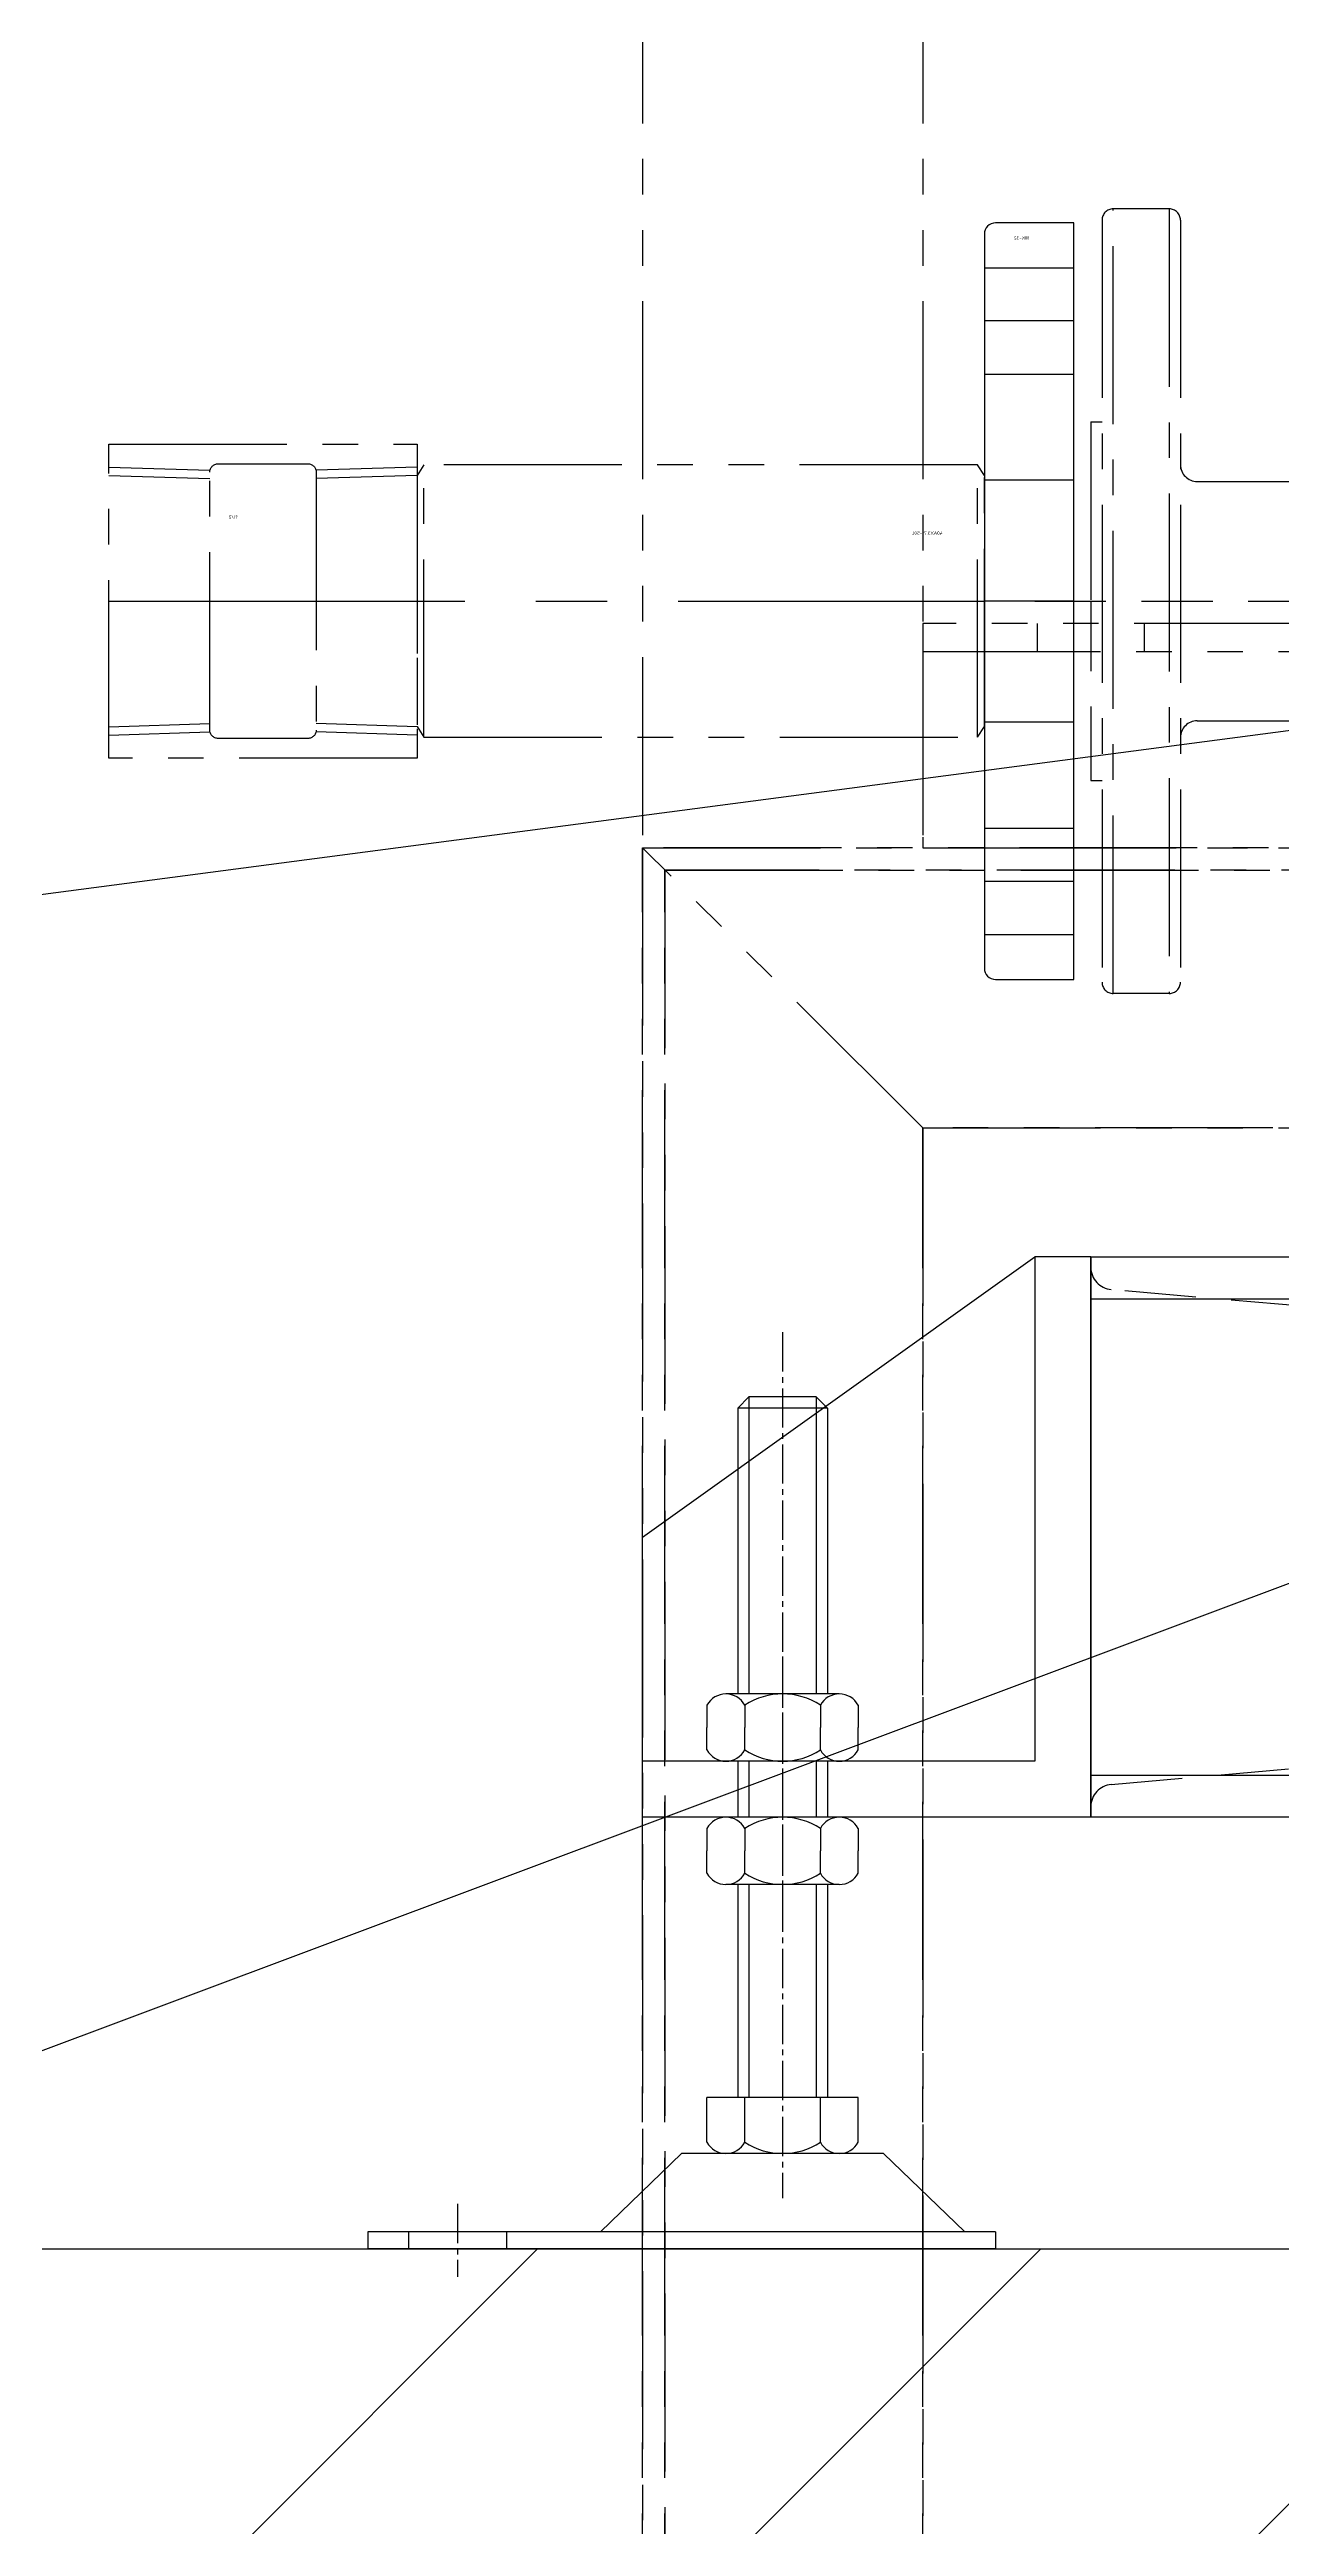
# Model space of a CAD drawing. Header units: millimetres. Extents: x 0 to 37514, y 0 to 8910.
# Drawn here: x 22460.3 to 22680.1, y 1699.5 to 2141.4 of the extents above; entities that cross this region are included whole.
import ezdxf

# ---------------------------------------------------------------- set-up
doc = ezdxf.new("R2010")
doc.units = ezdxf.units.MM
for name, pattern in [('CENTER', [50.8, 31.75, -6.35, 6.35, -6.35]), ('CENTER1', [10, 7, -1, 1, -1]), ('CENTERX2', [101.6, 63.5, -12.7, 12.7, -12.7]), ('DASHED', [19.05, 12.7, -6.35]), ('HIDDENX2', [19.05, 12.7, -6.35]), ('PHANTOM', [63.5, 31.75, -6.35, 6.35, -6.35, 6.35, -6.35])]:
    doc.linetypes.add(name, pattern=pattern)
for name, color, linetype in [('1', 1, 'CENTER'), ('2', 2, 'DASHED'), ('BOM-T', 4, 'Continuous'), ('CENTER', 1, 'CENTER')]:
    doc.layers.add(name, color=color, linetype=linetype)
doc.styles.get("Standard").update_dxf_attribs({"font": 'ISOCP.SHX', "bigfont": 'WHGTXT.SHX'})
doc.dimstyles.new('PS-20', dxfattribs={"dimscale": 20, "dimtxt": 3.2, "dimasz": 2.5, "dimexe": 2, "dimexo": 2.5, "dimgap": 2, "dimtad": 1, "dimtoh": 1, "dimrnd": 0.05, "dimzin": 12, "dimdsep": 46, "dimtxsty": 'Standard', "dimcen": 0, "dimclrt": 2, "dimazin": 3, "dimtfac": 1, "dimtofl": 0, "dimtmove": 0, "dimatfit": 3, "dimfxl": 0, "dimtolj": 1, "dimtzin": 0, "dimarcsym": 0})

# ---------------------------------------------------------------- blocks, each defined once
blk = doc.blocks.new('A$C41A013F0')
at = {"color": 1, "linetype": 'CENTERX2'}
blk.add_line((-230, 43.93), (-230, 31.5), dxfattribs=at)
at = {"color": 6, "linetype": 'PHANTOM'}
blk.add_line((-260, 35), (0, 35), dxfattribs=at)
blk.add_lwpolyline([(-260, 0), (0, 0), (0, 40), (-260, 40)], close=True, dxfattribs=at)
for points in [[(-239.5, 35), (-239.5, 40)], [(-220.5, 40), (-220.5, 35)]]:
    blk.add_lwpolyline(points, dxfattribs=at)
blk = doc.blocks.new('A$C2C2A1213')
at = {"color": 6, "linetype": 'PHANTOM'}
for p, q in [((-480, 1760), (-480, 710)), ((-430, 1760), (-430, 710)), ((-480, 710), (0, 710)), ((-480, 0), (-480, 710)), ((-480, 710), (0, 710)), ((-430, 660), (-480, 710)), ((-480, 710), (-480, 0)), ((0, 710), (-480, 710)), ((-430, 660), (-480, 710)), ((-476, 0), (-476, 706)), ((-476, 706), (-4, 706)), ((-476, 706), (-476, 0)), ((-4, 706), (-476, 706)), ((-430, 660), (-430, 0)), ((-50, 660), (-430, 660)), ((-430, 0), (-430, 660)), ((-430, 660), (-50, 660))]:
    blk.add_line(p, q, dxfattribs=at)
blk.add_blockref('A$C41A013F0', (-170, 710))
blk = doc.blocks.new('A$C3E310DE3')
at = {"color": 1, "linetype": 'CENTER1'}
for p, q in [((-38, 163.53), (-38, 9.03)), ((-96, 8), (-96, -5))]:
    blk.add_line(p, q, dxfattribs=at)
at = {"color": 0, "linetype": 'Continuous'}
for p, q in [((-44, 152), (-46, 150)), ((-44, 152), (-44, 99)), ((-32, 152), (-44, 152)), ((-32, 152), (-32, 99)), ((-32, 152), (-30, 150)), ((-46, 150), (-46, 99)), ((-30, 150), (-46, 150)), ((-30, 150), (-30, 99)), ((-27.88, 99), (-48.12, 99)), ((-51.5, 97), (-51.5, 93)), ((-51.5, 89), (-51.5, 93)), ((-44.75, 97), (-44.75, 93)), ((-44.75, 89), (-44.75, 93)), ((-31.25, 97), (-31.25, 93)), ((-31.25, 89), (-31.25, 93)), ((-24.5, 97), (-24.5, 93)), ((-24.5, 89), (-24.5, 93)), ((-27.88, 87), (-48.12, 87)), ((-27.88, 77), (-48.12, 77)), ((-51.5, 75), (-51.5, 71)), ((-51.5, 67), (-51.5, 71)), ((-44.75, 75), (-44.75, 71)), ((-44.75, 67), (-44.75, 71)), ((-31.25, 75), (-31.25, 71)), ((-31.25, 67), (-31.25, 71)), ((-24.5, 75), (-24.5, 71)), ((-24.5, 67), (-24.5, 71)), ((-27.88, 65), (-48.12, 65)), ((-51.5, 19), (-51.5, 27)), ((-24.5, 27), (-51.5, 27)), ((-44.75, 19), (-44.75, 27)), ((-31.25, 19), (-31.25, 27)), ((-24.5, 19), (-24.5, 27)), ((-27.88, 17), (-48.12, 17))]:
    blk.add_line(p, q, dxfattribs=at).dxf.unprotected_set("ltscale", 0)
at = {"color": 0, "linetype": 'Continuous', "ltscale": 0.3}
for p, q in [((-46, 87), (-46, 77)), ((-44, 87), (-44, 77)), ((-32, 87), (-32, 77)), ((-30, 87), (-30, 77)), ((-46, 65), (-46, 27)), ((-44, 65), (-44, 27)), ((-32, 65), (-32, 27)), ((-30, 65), (-30, 27)), ((-56.03, 17), (-70.5, 3)), ((-19.97, 17), (-56.03, 17)), ((-19.97, 17), (-5.5, 3)), ((0, 3), (-112, 3)), ((-112, 3), (-112, 0)), ((0, 0), (-112, 0)), ((0, 3), (0, 0))]:
    blk.add_line(p, q, dxfattribs=at)
at = {"color": 0, "linetype": 'ByBlock', "ltscale": 0.3}
for p, q in [((-104.75, 3), (-104.75, 0)), ((-87.25, 3), (-87.25, 0))]:
    blk.add_line(p, q, dxfattribs=at)
at = {"color": 0, "linetype": 'Continuous'}
for centre, radius, start, end in [((-48.12, 95.15), 3.85, 28.6987, 151.3013), ((-38, 86.61), 12.39, 56.9913, 123.0087), ((-27.88, 95.15), 3.85, 28.6987, 151.3013), ((-48.12, 90.85), 3.85, 208.6987, 331.3013), ((-38, 99.39), 12.39, 236.9913, 303.0087), ((-27.88, 90.85), 3.85, 208.6987, 331.3013), ((-48.12, 73.15), 3.85, 28.6987, 151.3013), ((-38, 64.61), 12.39, 56.9913, 123.0087), ((-27.88, 73.15), 3.85, 28.6987, 151.3013), ((-48.12, 68.85), 3.85, 208.6987, 331.3013), ((-38, 77.39), 12.39, 236.9913, 303.0087), ((-27.88, 68.85), 3.85, 208.6987, 331.3013), ((-48.12, 20.85), 3.85, 208.6987, 331.3013), ((-38, 29.39), 12.39, 236.9913, 303.0087), ((-27.88, 20.85), 3.85, 208.6987, 331.3013)]:
    blk.add_arc(centre, radius, start, end, dxfattribs=at).dxf.unprotected_set("ltscale", 0)
blk = doc.blocks.new('A$C008E7EDB')
at = {"color": 3}
for p, q in [((-80, 50), (-10, 100)), ((-10, 100), (-10, 10)), ((0, 100), (-10, 100)), ((0, 100), (0, 0)), ((-80, 0), (-80, 50)), ((-10, 10), (-80, 10)), ((0, 0), (-80, 0))]:
    blk.add_line(p, q, dxfattribs=at)
at = {"color": 1, "linetype": 'CENTER1'}
blk.add_line((-55, 28.71), (-55, -17.97), dxfattribs=at)
blk.add_blockref('A$C3E310DE3', (-17, -77))
blk = doc.blocks.new('A$C08B4086C')
for p, q in [((16, 59.5), (0, 59.5)), ((16, 40.5), (0, 40.5)), ((0, 21.6), (16, 21.6)), ((0, -21.6), (16, -21.6)), ((16, -40.5), (0, -40.5)), ((16, -59.5), (0, -59.5))]:
    blk.add_line(p, q)
at = {"color": 6, "linetype": 'PHANTOM'}
for p, q in [((172.22, 28), (117.22, 28)), ((117.22, 28), (117.22, -28)), ((172.22, -28), (172.22, 28)), ((17.22, -24.3), (17.22, 24.3)), ((116, -24.3), (116, 24.3)), ((117.22, 23.9), (135.22, 23.34)), ((117.22, 22.42), (135.22, 21.86)), ((135.22, 23), (135.22, -23)), ((152.72, 24.5), (136.72, 24.5)), ((172.22, 23.9), (154.22, 23.34)), ((154.22, -23), (154.22, 23)), ((172.22, 22.42), (154.22, 21.86)), ((117.22, -22.42), (135.22, -21.86)), ((172.22, -22.42), (154.22, -21.86)), ((117.22, -23.9), (135.22, -23.34)), ((136.72, -24.5), (152.72, -24.5)), ((172.22, -23.9), (154.22, -23.34)), ((117.22, -28), (172.22, -28))]:
    blk.add_line(p, q, dxfattribs=at)
at = {"color": 1, "linetype": 'CENTERX2'}
blk.add_line((172.22, 0), (16, 0), dxfattribs=at)
blk.add_lwpolyline([(0, 67.5), (14, 67.5, -0.414214), (16, 65.5), (16, -65.5, -0.414214), (14, -67.5), (0, -67.5)], format="xyb", close=True)
at = {"color": 6, "linetype": 'PHANTOM'}
blk.add_lwpolyline([(116, -24.3), (17.22, -24.3), (16, -22.4), (16, 22.4), (17.22, 24.3), (116, 24.3), (117.22, 22.4), (117.22, -22.4)], close=True, dxfattribs=at)
for centre, start, end in [((136.72, 23), 90, 180), ((152.72, 23), 0, 89.9962), ((136.72, -23), 180.0038, 270), ((152.72, -23), 270.0038, 359.9962)]:
    blk.add_arc(centre, 1.5, start, end, dxfattribs=at)
at = {"layer": 'CENTER'}
for p, q in [((0, 50), (16, 50)), ((0, 0), (16, 0)), ((0, -50), (16, -50))]:
    blk.add_line(p, q, dxfattribs=at)
at = {"color": 6, "linetype": 'PHANTOM'}
for s, p in [('11/2', (149.24, 14.7)), ('40AX3.7t-50L', (23.46, 11.85))]:
    blk.add_text(s, height=0.6, dxfattribs=at).set_placement(p)
at = {"layer": 'BOM-T', "color": 4}
blk.add_text('10K-32', height=0.6, dxfattribs=at).set_placement((8, 64.5))
blk = doc.blocks.new('A$C61AE7157')
at = {"layer": '1'}
for p, q in [((-203, 143), (-203, 7)), ((-191, 145), (-201, 145)), ((-201, 5), (-201, 145)), ((-191, 145), (-191, 5)), ((-189, 143), (-189, 7)), ((-205, 107), (-205, 43)), ((-204.97, 107), (-202.97, 107)), ((-186, 96.35), (-156.48, 96.35)), ((-186, 53.65), (-155.54, 53.65)), ((-204.97, 43), (-202.97, 43)), ((-191, 5), (-201, 5))]:
    blk.add_line(p, q, dxfattribs=at)
for centre, radius, start, end in [((-201, 143), 2, 90, 180), ((-191, 143), 2, 0, 90), ((-186, 99.35), 3, 180, 270), ((-186, 50.65), 3, 90, 180), ((-201, 7), 2, 180, 270), ((-191, 7), 2, 270, 0)]:
    blk.add_arc(centre, radius, start, end, dxfattribs=at)
at = {"layer": '2'}
blk.add_line((-215, 75), (55, 75), dxfattribs=at)
blk = doc.blocks.new('A$C48553C5C')
blk.add_blockref('A$C61AE7157', (30, 0))
at = {"xscale": -1}
blk.add_blockref('A$C08B4086C', (-178, 75), dxfattribs=at)
blk = doc.blocks.new('A$C3E2F725A')
at = {"color": 6}
for p, q in [((-125, 92.5), (125, 92.5)), ((-125, 7.5), (125, 7.5))]:
    blk.add_line(p, q, dxfattribs=at)
at = {"color": 2, "linetype": 'HIDDENX2'}
blk.add_lwpolyline([(-75, 0), (-125, 0), (-125, 1.87, -0.388879), (-121.35, 5.85), (-87.3, 8.83, 0.388879), (-80, 16.8), (-80, 83.2, 0.388879), (-87.3, 91.17), (-121.35, 94.15, -0.388879), (-125, 98.13), (-125, 100), (-75, 100), (-75, 0)], format="xyb", dxfattribs=at)
at = {"color": 6}
blk.add_lwpolyline([(-125, 100), (125, 100), (125, 0), (-125, 0)], close=True, dxfattribs=at)
for name, p in [('A$C48553C5C', (50, 142)), ('A$C008E7EDB', (-125, 0))]:
    blk.add_blockref(name, p)

msp = doc.modelspace()

# ---------------------------------------------------------------- hatches: boundary and pattern name
h = msp.add_hatch()
h.set_pattern_fill('ANSI31', color=250, scale=20)
h.set_pattern_definition([(45, (8921.596, -6847.837), (-44.90128, 44.90128), [])])
h.paths.add_polyline_path([(23046.111, 1289.003), (23046.111, 1749.003), (19046.111, 1749.003), (19046.111, 1289.003)])
h.paths.add_polyline_path([(20571.715, 1430.827), (20892.215, 1430.827), (20892.215, 1582.218), (20571.715, 1582.218)], flags=16)

# ---------------------------------------------------------------- linework, layer by layer
at = {"color": 250}
msp.add_line((19046.111, 1749.003), (23046.111, 1749.003), dxfattribs=at)

# ---------------------------------------------------------------- block references
for name, p in [('A$C2C2A1213', (23046.111, 1289.003)), ('A$C3E2F725A', (22771.111, 1826.003))]:
    msp.add_blockref(name, p)

# ---------------------------------------------------------------- leaders
at = {"color": 1}
for points in [[(21458.911, 1859.003), (23308.251, 2102.487)], [(21574.111, 1452.967), (23308.251, 2102.487)]]:
    msp.add_leader(points, dimstyle='PS-20', override={"dimgap": 2, "dimtad": 1}, dxfattribs=at)

doc.saveas('drawing.dxf')
